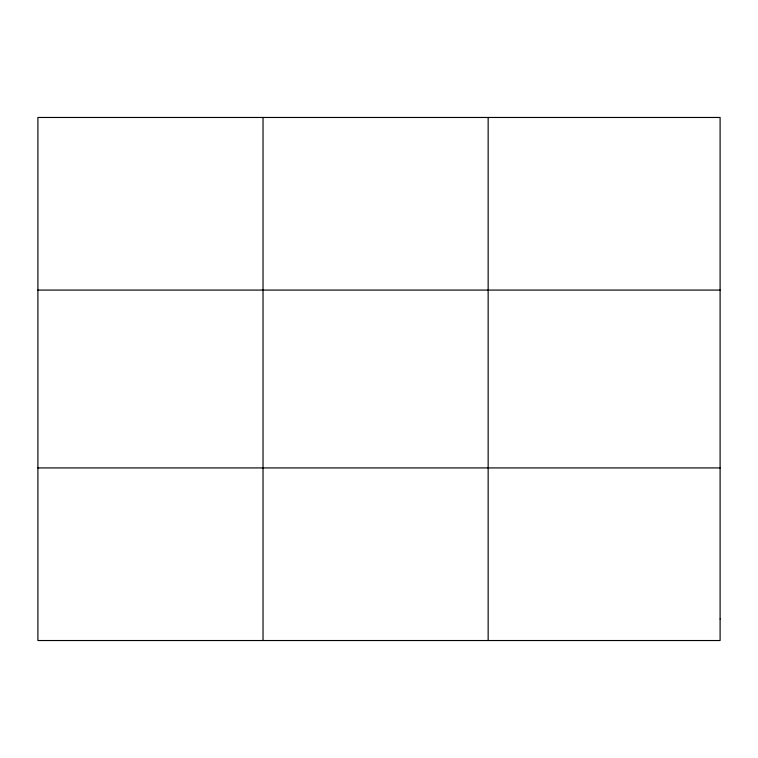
<?xml version="1.0" encoding="UTF-8"?>
<svg xmlns="http://www.w3.org/2000/svg" width="758" height="758" viewBox="0 0 758 758"><rect width="100%" height="100%" fill="white"/><g stroke="black" fill="none" stroke-linecap="round" stroke-linejoin="round"><path stroke-width="1.14" d="M263.026 117.471L263.026 640.529M488.152 117.471L488.152 640.529M37.9 290.077L720.1 290.077M37.9 467.923L720.1 467.923M720.1 618.954L720.1 640.529L37.9 640.529L37.9 117.471L720.1 117.471L720.1 618.954"/></g></svg>
